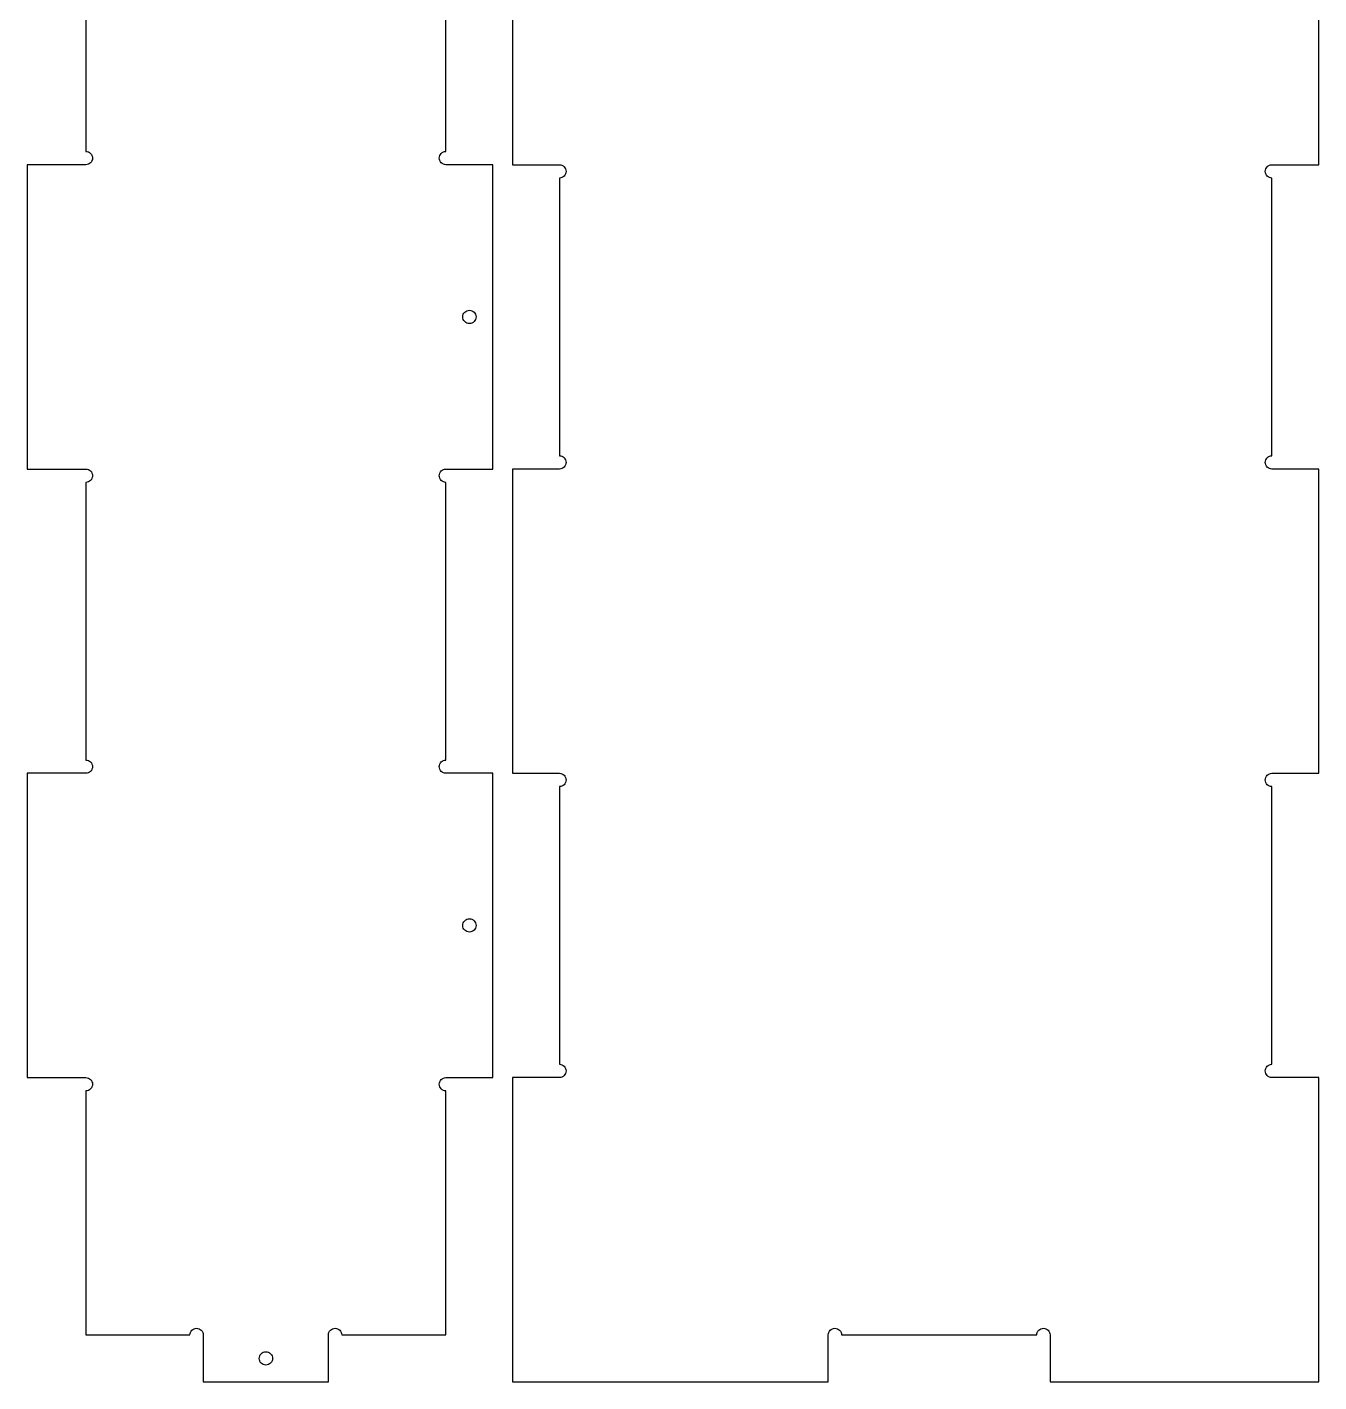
# Model space of a CAD drawing. Header units: metres. Extents: x -213 to 407, y -272 to 397.
# Drawn here: x 77 to 407, y -272 to 74 of the extents above; entities that cross this region are included whole.
import ezdxf

# ---------------------------------------------------------------- set-up
doc = ezdxf.new("R2010")
doc.units = ezdxf.units.M

msp = doc.modelspace()

# ---------------------------------------------------------------- linework, layer by layer
for p, q in [((201, 116.571), (201, 38.8571)), ((407, 38.8571), (407, 116.571)), ((92.0179, 113.171), (92.0179, 42.2571)), ((184, 42.2571), (184, 113.171)), ((92.0179, 42.2571), (92.3495, 42.2245)), ((92.3495, 42.2245), (92.6684, 42.1277)), ((92.6684, 42.1277), (92.9623, 41.9706)), ((92.9623, 41.9706), (93.2199, 41.7592)), ((93.2199, 41.7592), (93.4314, 41.5016)), ((182.587, 41.5016), (182.798, 41.7592)), ((182.798, 41.7592), (183.056, 41.9706)), ((183.056, 41.9706), (183.349, 42.1277)), ((183.349, 42.1277), (183.668, 42.2245)), ((183.668, 42.2245), (184, 42.2571)), ((92.0179, 38.8571), (77.0179, 38.8571)), ((77.0179, 38.8571), (77.0179, -38.8571)), ((92.3495, 38.8898), (92.0179, 38.8571)), ((92.6684, 38.9865), (92.3495, 38.8898)), ((92.9623, 39.1436), (92.6684, 38.9865)), ((93.2199, 39.3551), (92.9623, 39.1436)), ((93.4314, 39.6127), (93.2199, 39.3551)), ((93.4314, 41.5016), (93.5885, 41.2077)), ((93.5885, 39.9066), (93.4314, 39.6127)), ((93.5885, 41.2077), (93.6852, 40.8888)), ((93.6852, 40.2255), (93.5885, 39.9066)), ((93.6852, 40.8888), (93.7179, 40.5571)), ((93.7179, 40.5571), (93.6852, 40.2255)), ((182.3, 40.5571), (182.333, 40.8888)), ((182.333, 40.2255), (182.3, 40.5571)), ((182.333, 40.8888), (182.429, 41.2077)), ((182.429, 39.9066), (182.333, 40.2255)), ((182.429, 41.2077), (182.587, 41.5016)), ((182.587, 39.6127), (182.429, 39.9066)), ((182.798, 39.3551), (182.587, 39.6127)), ((183.056, 39.1436), (182.798, 39.3551)), ((183.349, 38.9865), (183.056, 39.1436)), ((183.668, 38.8898), (183.349, 38.9865)), ((184, 38.8571), (183.668, 38.8898)), ((196, 38.8571), (184, 38.8571)), ((196, -38.8571), (196, 38.8571)), ((201, 38.8571), (213, 38.8571)), ((213, 38.8571), (213.332, 38.8244)), ((213.332, 38.8244), (213.651, 38.7277)), ((213.651, 38.7277), (213.944, 38.5706)), ((213.944, 38.5706), (214.202, 38.3592)), ((214.202, 38.3592), (214.413, 38.1016)), ((214.413, 38.1016), (214.571, 37.8077)), ((393.429, 37.8077), (393.587, 38.1016)), ((393.587, 38.1016), (393.798, 38.3592)), ((393.798, 38.3592), (394.056, 38.5706)), ((394.056, 38.5706), (394.349, 38.7277)), ((394.349, 38.7277), (394.668, 38.8244)), ((394.668, 38.8244), (395, 38.8571)), ((395, 38.8571), (407, 38.8571)), ((213.332, 35.4898), (213, 35.4571)), ((213, 35.4571), (213, -35.4572)), ((213.651, 35.5865), (213.332, 35.4898)), ((213.944, 35.7436), (213.651, 35.5865)), ((214.202, 35.955), (213.944, 35.7436)), ((214.413, 36.2126), (214.202, 35.955)), ((214.571, 36.5066), (214.413, 36.2126)), ((214.571, 37.8077), (214.667, 37.4888)), ((214.667, 36.8255), (214.571, 36.5066)), ((214.667, 37.4888), (214.7, 37.1571)), ((214.7, 37.1571), (214.667, 36.8255)), ((393.3, 37.1571), (393.333, 37.4888)), ((393.333, 36.8255), (393.3, 37.1571)), ((393.333, 37.4888), (393.429, 37.8077)), ((393.429, 36.5066), (393.333, 36.8255)), ((393.587, 36.2126), (393.429, 36.5066)), ((393.798, 35.955), (393.587, 36.2126)), ((394.056, 35.7436), (393.798, 35.955)), ((394.349, 35.5865), (394.056, 35.7436)), ((394.668, 35.4898), (394.349, 35.5865)), ((395, 35.4571), (394.668, 35.4898)), ((395, -35.4572), (395, 35.4571)), ((188.3, 0), (188.333, 0.33164)), ((188.333, -0.33166), (188.3, 0)), ((188.333, 0.33164), (188.429, 0.65054)), ((188.429, 0.65054), (188.586, 0.94444)), ((188.586, 0.94444), (188.798, 1.20206)), ((188.798, 1.20206), (189.056, 1.41348)), ((189.056, 1.41348), (189.349, 1.57057)), ((189.349, 1.57057), (189.668, 1.66731)), ((189.668, 1.66731), (190, 1.69998)), ((190, 1.69998), (190.332, 1.66731)), ((190.332, 1.66731), (190.651, 1.57057)), ((190.651, 1.57057), (190.944, 1.41348)), ((190.944, 1.41348), (191.202, 1.20206)), ((191.202, 1.20206), (191.413, 0.94444)), ((191.413, 0.94444), (191.571, 0.65054)), ((191.571, 0.65054), (191.667, 0.33164)), ((191.667, 0.33164), (191.7, 0)), ((191.7, 0), (191.667, -0.33166)), ((188.429, -0.65057), (188.333, -0.33166)), ((188.586, -0.94447), (188.429, -0.65057)), ((188.798, -1.20209), (188.586, -0.94447)), ((189.056, -1.41351), (188.798, -1.20209)), ((189.349, -1.5706), (189.056, -1.41351)), ((189.668, -1.66734), (189.349, -1.5706)), ((190, -1.70001), (189.668, -1.66734)), ((190.332, -1.66734), (190, -1.70001)), ((190.651, -1.5706), (190.332, -1.66734)), ((190.944, -1.41351), (190.651, -1.5706)), ((191.202, -1.20209), (190.944, -1.41351)), ((191.413, -0.94447), (191.202, -1.20209)), ((191.571, -0.65057), (191.413, -0.94447)), ((191.667, -0.33166), (191.571, -0.65057)), ((213, -35.4572), (213.332, -35.4898)), ((213.332, -35.4898), (213.651, -35.5865)), ((213.651, -35.5865), (213.944, -35.7437)), ((213.944, -35.7437), (214.202, -35.9551)), ((214.202, -35.9551), (214.413, -36.2127)), ((214.413, -36.2127), (214.571, -36.5066)), ((214.571, -37.8077), (214.413, -38.1016)), ((214.571, -36.5066), (214.667, -36.8255)), ((214.667, -37.4888), (214.571, -37.8077)), ((214.667, -36.8255), (214.7, -37.1572)), ((214.7, -37.1572), (214.667, -37.4888)), ((393.3, -37.1572), (393.333, -36.8255)), ((393.333, -37.4888), (393.3, -37.1572)), ((393.333, -36.8255), (393.429, -36.5066)), ((393.429, -37.8077), (393.333, -37.4888)), ((393.429, -36.5066), (393.587, -36.2127)), ((393.587, -38.1016), (393.429, -37.8077)), ((393.587, -36.2127), (393.798, -35.9551)), ((393.798, -35.9551), (394.056, -35.7437)), ((394.056, -35.7437), (394.349, -35.5865)), ((394.349, -35.5865), (394.668, -35.4898)), ((394.668, -35.4898), (395, -35.4572)), ((77.0179, -38.8571), (92.0179, -38.8571)), ((92.0179, -38.8571), (92.3495, -38.8898)), ((92.3495, -38.8898), (92.6684, -38.9865)), ((92.6684, -38.9865), (92.9623, -39.1436)), ((92.9623, -39.1436), (93.2199, -39.3551)), ((93.2199, -39.3551), (93.4314, -39.6127)), ((93.4314, -41.5016), (93.2199, -41.7592)), ((93.4314, -39.6127), (93.5884, -39.9066)), ((93.5884, -41.2077), (93.4314, -41.5016)), ((93.5884, -39.9066), (93.6852, -40.2255)), ((93.6852, -40.8888), (93.5884, -41.2077)), ((93.6852, -40.2255), (93.7178, -40.5571)), ((93.7178, -40.5571), (93.6852, -40.8888)), ((182.3, -40.5571), (182.333, -40.2255)), ((182.333, -40.8888), (182.3, -40.5571)), ((182.333, -40.2255), (182.429, -39.9066)), ((182.429, -41.2077), (182.333, -40.8888)), ((182.429, -39.9066), (182.587, -39.6127)), ((182.587, -41.5016), (182.429, -41.2077)), ((182.587, -39.6127), (182.798, -39.3551)), ((182.798, -41.7592), (182.587, -41.5016)), ((182.798, -39.3551), (183.056, -39.1436)), ((183.056, -39.1436), (183.349, -38.9866)), ((183.349, -38.9866), (183.668, -38.8898)), ((183.668, -38.8898), (184, -38.8571)), ((184, -38.8571), (196, -38.8571)), ((213, -38.8571), (201, -38.8571)), ((201, -38.8571), (201, -116.571)), ((213.332, -38.8245), (213, -38.8571)), ((213.651, -38.7278), (213.332, -38.8245)), ((213.944, -38.5706), (213.651, -38.7278)), ((214.202, -38.3592), (213.944, -38.5706)), ((214.413, -38.1016), (214.202, -38.3592)), ((393.798, -38.3592), (393.587, -38.1016)), ((394.056, -38.5706), (393.798, -38.3592)), ((394.349, -38.7278), (394.056, -38.5706)), ((394.668, -38.8245), (394.349, -38.7278)), ((395, -38.8571), (394.668, -38.8245)), ((407, -38.8571), (395, -38.8571)), ((407, -116.571), (407, -38.8571)), ((92.3495, -42.2245), (92.0179, -42.2571)), ((92.0179, -42.2571), (92.0179, -113.171)), ((92.6684, -42.1277), (92.3495, -42.2245)), ((92.9623, -41.9706), (92.6684, -42.1277)), ((93.2199, -41.7592), (92.9623, -41.9706)), ((183.056, -41.9706), (182.798, -41.7592)), ((183.349, -42.1277), (183.056, -41.9706)), ((183.668, -42.2245), (183.349, -42.1277)), ((184, -42.2572), (183.668, -42.2245)), ((184, -113.171), (184, -42.2572)), ((92.0179, -113.171), (92.3495, -113.204)), ((92.3495, -113.204), (92.6684, -113.301)), ((92.6684, -113.301), (92.9623, -113.458)), ((92.9623, -113.458), (93.2199, -113.669)), ((93.2199, -113.669), (93.4314, -113.927)), ((93.4314, -113.927), (93.5884, -114.221)), ((182.429, -114.221), (182.586, -113.927)), ((182.586, -113.927), (182.798, -113.669)), ((182.798, -113.669), (183.056, -113.458)), ((183.056, -113.458), (183.349, -113.301)), ((183.349, -113.301), (183.668, -113.204)), ((183.668, -113.204), (184, -113.171)), ((92.0179, -116.571), (77.0179, -116.571)), ((77.0179, -116.571), (77.0179, -194.286)), ((92.3495, -116.539), (92.0179, -116.571)), ((92.6684, -116.442), (92.3495, -116.539)), ((92.9623, -116.285), (92.6684, -116.442)), ((93.2199, -116.074), (92.9623, -116.285)), ((93.4314, -115.816), (93.2199, -116.074)), ((93.5884, -115.522), (93.4314, -115.816)), ((93.5884, -114.221), (93.6852, -114.54)), ((93.6852, -115.203), (93.5884, -115.522)), ((93.6852, -114.54), (93.7178, -114.871)), ((93.7178, -114.871), (93.6852, -115.203)), ((182.3, -114.871), (182.333, -114.54)), ((182.333, -115.203), (182.3, -114.871)), ((182.333, -114.54), (182.429, -114.221)), ((182.429, -115.522), (182.333, -115.203)), ((182.586, -115.816), (182.429, -115.522)), ((182.798, -116.074), (182.586, -115.816)), ((183.056, -116.285), (182.798, -116.074)), ((183.349, -116.442), (183.056, -116.285)), ((183.668, -116.539), (183.349, -116.442)), ((184, -116.571), (183.668, -116.539)), ((196, -116.571), (184, -116.571)), ((196, -194.286), (196, -116.571)), ((201, -116.571), (213, -116.571)), ((213, -116.571), (213.332, -116.604)), ((213.332, -116.604), (213.651, -116.701)), ((213.651, -116.701), (213.944, -116.858)), ((213.944, -116.858), (214.202, -117.069)), ((214.202, -117.069), (214.413, -117.327)), ((214.413, -117.327), (214.571, -117.621)), ((214.571, -117.621), (214.667, -117.94)), ((393.333, -117.94), (393.429, -117.621)), ((393.429, -117.621), (393.587, -117.327)), ((393.587, -117.327), (393.798, -117.069)), ((393.798, -117.069), (394.056, -116.858)), ((394.056, -116.858), (394.349, -116.701)), ((394.349, -116.701), (394.668, -116.604)), ((394.668, -116.604), (395, -116.571)), ((395, -116.571), (407, -116.571)), ((213.332, -119.939), (213, -119.971)), ((213, -119.971), (213, -190.886)), ((213.651, -119.842), (213.332, -119.939)), ((213.944, -119.685), (213.651, -119.842)), ((214.202, -119.474), (213.944, -119.685)), ((214.413, -119.216), (214.202, -119.474)), ((214.571, -118.922), (214.413, -119.216)), ((214.667, -118.603), (214.571, -118.922)), ((214.667, -117.94), (214.7, -118.271)), ((214.7, -118.271), (214.667, -118.603)), ((393.3, -118.271), (393.333, -117.94)), ((393.333, -118.603), (393.3, -118.271)), ((393.429, -118.922), (393.333, -118.603)), ((393.587, -119.216), (393.429, -118.922)), ((393.798, -119.474), (393.587, -119.216)), ((394.056, -119.685), (393.798, -119.474)), ((394.349, -119.842), (394.056, -119.685)), ((394.668, -119.939), (394.349, -119.842)), ((395, -119.971), (394.668, -119.939)), ((395, -190.886), (395, -119.971)), ((188.3, -155.429), (188.333, -155.097)), ((188.333, -155.76), (188.3, -155.429)), ((188.333, -155.097), (188.429, -154.778)), ((188.429, -154.778), (188.586, -154.484)), ((188.586, -154.484), (188.798, -154.227)), ((188.798, -154.227), (189.056, -154.015)), ((189.056, -154.015), (189.349, -153.858)), ((189.349, -153.858), (189.668, -153.761)), ((189.668, -153.761), (190, -153.729)), ((190, -153.729), (190.332, -153.761)), ((190.332, -153.761), (190.651, -153.858)), ((190.651, -153.858), (190.944, -154.015)), ((190.944, -154.015), (191.202, -154.227)), ((191.202, -154.227), (191.413, -154.484)), ((191.413, -154.484), (191.571, -154.778)), ((191.571, -154.778), (191.667, -155.097)), ((191.667, -155.097), (191.7, -155.429)), ((191.7, -155.429), (191.667, -155.76)), ((188.429, -156.079), (188.333, -155.76)), ((188.586, -156.373), (188.429, -156.079)), ((188.798, -156.631), (188.586, -156.373)), ((189.056, -156.842), (188.798, -156.631)), ((189.349, -156.999), (189.056, -156.842)), ((189.668, -157.096), (189.349, -156.999)), ((190, -157.129), (189.668, -157.096)), ((190.332, -157.096), (190, -157.129)), ((190.651, -156.999), (190.332, -157.096)), ((190.944, -156.842), (190.651, -156.999)), ((191.202, -156.631), (190.944, -156.842)), ((191.413, -156.373), (191.202, -156.631)), ((191.571, -156.079), (191.413, -156.373)), ((191.667, -155.76), (191.571, -156.079)), ((213, -190.886), (213.332, -190.918)), ((213.332, -190.918), (213.651, -191.015)), ((213.651, -191.015), (213.944, -191.172)), ((213.944, -191.172), (214.202, -191.384)), ((214.202, -191.384), (214.413, -191.641)), ((214.413, -193.53), (214.202, -193.788)), ((214.413, -191.641), (214.571, -191.935)), ((214.571, -193.236), (214.413, -193.53)), ((214.571, -191.935), (214.667, -192.254)), ((214.667, -192.917), (214.571, -193.236)), ((214.667, -192.254), (214.7, -192.586)), ((214.7, -192.586), (214.667, -192.917)), ((393.3, -192.586), (393.333, -192.254)), ((393.333, -192.917), (393.3, -192.586)), ((393.333, -192.254), (393.429, -191.935)), ((393.429, -193.236), (393.333, -192.917)), ((393.429, -191.935), (393.587, -191.641)), ((393.586, -193.53), (393.429, -193.236)), ((393.798, -193.788), (393.586, -193.53)), ((393.587, -191.641), (393.798, -191.384)), ((393.798, -191.384), (394.056, -191.172)), ((394.056, -191.172), (394.349, -191.015)), ((394.349, -191.015), (394.668, -190.918)), ((394.668, -190.918), (395, -190.886)), ((77.0179, -194.286), (92.0179, -194.286)), ((92.0179, -194.286), (92.3495, -194.318)), ((92.3495, -194.318), (92.6684, -194.415)), ((92.6684, -194.415), (92.9623, -194.572)), ((92.9623, -194.572), (93.2199, -194.784)), ((93.2199, -197.188), (92.9623, -197.399)), ((93.2199, -194.784), (93.4314, -195.041)), ((93.4314, -196.93), (93.2199, -197.188)), ((93.4314, -195.041), (93.5884, -195.335)), ((93.5884, -196.636), (93.4314, -196.93)), ((93.5884, -195.335), (93.6852, -195.654)), ((93.6852, -196.317), (93.5884, -196.636)), ((93.6852, -195.654), (93.7178, -195.986)), ((93.7178, -195.986), (93.6852, -196.317)), ((182.3, -195.986), (182.333, -195.654)), ((182.333, -196.317), (182.3, -195.986)), ((182.333, -195.654), (182.429, -195.335)), ((182.429, -196.636), (182.333, -196.317)), ((182.429, -195.335), (182.586, -195.041)), ((182.586, -196.93), (182.429, -196.636)), ((182.586, -195.041), (182.798, -194.784)), ((182.798, -197.188), (182.586, -196.93)), ((182.798, -194.784), (183.056, -194.572)), ((183.056, -197.399), (182.798, -197.188)), ((183.056, -194.572), (183.349, -194.415)), ((183.349, -194.415), (183.668, -194.318)), ((183.668, -194.318), (184, -194.286)), ((184, -194.286), (196, -194.286)), ((213, -194.286), (201, -194.286)), ((201, -194.286), (201, -272)), ((213.332, -194.253), (213, -194.286)), ((213.651, -194.156), (213.332, -194.253)), ((213.944, -193.999), (213.651, -194.156)), ((214.202, -193.788), (213.944, -193.999)), ((394.056, -193.999), (393.798, -193.788)), ((394.349, -194.156), (394.056, -193.999)), ((394.668, -194.253), (394.349, -194.156)), ((395, -194.286), (394.668, -194.253)), ((407, -194.286), (395, -194.286)), ((407, -272), (407, -194.286)), ((92.3495, -197.653), (92.0179, -197.686)), ((92.0179, -197.686), (92.0179, -260)), ((92.6684, -197.556), (92.3495, -197.653)), ((92.9623, -197.399), (92.6684, -197.556)), ((183.349, -197.556), (183.056, -197.399)), ((183.668, -197.653), (183.349, -197.556)), ((184, -197.686), (183.668, -197.653)), ((184, -260), (184, -197.686)), ((118.651, -259.668), (118.747, -259.349)), ((118.747, -259.349), (118.904, -259.056)), ((118.904, -259.056), (119.116, -258.798)), ((119.116, -258.798), (119.373, -258.587)), ((119.373, -258.587), (119.667, -258.429)), ((119.667, -258.429), (119.986, -258.333)), ((119.986, -258.333), (120.318, -258.3)), ((120.318, -258.3), (120.65, -258.333)), ((120.65, -258.333), (120.968, -258.429)), ((120.968, -258.429), (121.262, -258.587)), ((121.262, -258.587), (121.52, -258.798)), ((121.52, -258.798), (121.731, -259.056)), ((121.731, -259.056), (121.888, -259.349)), ((121.888, -259.349), (121.985, -259.668)), ((154.033, -259.668), (154.129, -259.349)), ((154.129, -259.349), (154.286, -259.056)), ((154.286, -259.056), (154.498, -258.798)), ((154.498, -258.798), (154.756, -258.587)), ((154.756, -258.587), (155.049, -258.429)), ((155.049, -258.429), (155.368, -258.333)), ((155.368, -258.333), (155.7, -258.3)), ((155.7, -258.3), (156.032, -258.333)), ((156.032, -258.333), (156.351, -258.429)), ((156.351, -258.429), (156.644, -258.587)), ((156.644, -258.587), (156.902, -258.798)), ((156.902, -258.798), (157.113, -259.056)), ((157.113, -259.056), (157.271, -259.349)), ((157.271, -259.349), (157.367, -259.668)), ((281.699, -259.668), (281.796, -259.349)), ((281.796, -259.349), (281.953, -259.056)), ((281.953, -259.056), (282.165, -258.798)), ((282.165, -258.798), (282.422, -258.587)), ((282.422, -258.587), (282.716, -258.429)), ((282.716, -258.429), (283.035, -258.333)), ((283.035, -258.333), (283.367, -258.3)), ((283.367, -258.3), (283.698, -258.333)), ((283.698, -258.333), (284.017, -258.429)), ((284.017, -258.429), (284.311, -258.587)), ((284.311, -258.587), (284.569, -258.798)), ((284.569, -258.798), (284.78, -259.056)), ((284.78, -259.056), (284.937, -259.349)), ((284.937, -259.349), (285.034, -259.668)), ((334.966, -259.668), (335.063, -259.349)), ((335.063, -259.349), (335.22, -259.056)), ((335.22, -259.056), (335.431, -258.798)), ((335.431, -258.798), (335.689, -258.587)), ((335.689, -258.587), (335.983, -258.429)), ((335.983, -258.429), (336.302, -258.333)), ((336.302, -258.333), (336.633, -258.3)), ((336.633, -258.3), (336.965, -258.333)), ((336.965, -258.333), (337.284, -258.429)), ((337.284, -258.429), (337.578, -258.587)), ((337.578, -258.587), (337.835, -258.798)), ((337.835, -258.798), (338.047, -259.056)), ((338.047, -259.056), (338.204, -259.349)), ((338.204, -259.349), (338.301, -259.668)), ((92.0179, -260), (118.618, -260)), ((118.618, -260), (118.651, -259.668)), ((121.985, -259.668), (122.018, -260)), ((122.018, -260), (122.018, -272)), ((154, -260), (154.033, -259.668)), ((154, -272), (154, -260)), ((157.367, -259.668), (157.4, -260)), ((157.4, -260), (184, -260)), ((281.667, -260), (281.699, -259.668)), ((281.667, -272), (281.667, -260)), ((285.034, -259.668), (285.067, -260)), ((285.067, -260), (334.933, -260)), ((334.933, -260), (334.966, -259.668)), ((338.301, -259.668), (338.333, -260)), ((338.333, -260), (338.333, -272)), ((136.309, -266), (136.342, -265.668)), ((136.342, -266.332), (136.309, -266)), ((136.342, -265.668), (136.438, -265.349)), ((136.438, -266.651), (136.342, -266.332)), ((136.438, -265.349), (136.595, -265.056)), ((136.595, -265.056), (136.807, -264.798)), ((136.807, -264.798), (137.064, -264.586)), ((137.064, -264.586), (137.358, -264.429)), ((137.358, -264.429), (137.677, -264.333)), ((137.677, -264.333), (138.009, -264.3)), ((138.009, -264.3), (138.341, -264.333)), ((138.341, -264.333), (138.659, -264.429)), ((138.659, -264.429), (138.953, -264.586)), ((138.953, -264.586), (139.211, -264.798)), ((139.211, -264.798), (139.422, -265.056)), ((139.422, -265.056), (139.58, -265.349)), ((139.58, -265.349), (139.676, -265.668)), ((139.676, -266.332), (139.58, -266.651)), ((139.676, -265.668), (139.709, -266)), ((139.709, -266), (139.676, -266.332)), ((136.595, -266.944), (136.438, -266.651)), ((136.807, -267.202), (136.595, -266.944)), ((137.064, -267.413), (136.807, -267.202)), ((137.358, -267.571), (137.064, -267.413)), ((137.677, -267.667), (137.358, -267.571)), ((138.009, -267.7), (137.677, -267.667)), ((138.341, -267.667), (138.009, -267.7)), ((138.659, -267.571), (138.341, -267.667)), ((138.953, -267.413), (138.659, -267.571)), ((139.211, -267.202), (138.953, -267.413)), ((139.422, -266.944), (139.211, -267.202)), ((139.58, -266.651), (139.422, -266.944)), ((122.018, -272), (154, -272)), ((201, -272), (281.667, -272)), ((338.333, -272), (407, -272))]:
    msp.add_line(p, q)

doc.saveas('drawing.dxf')
